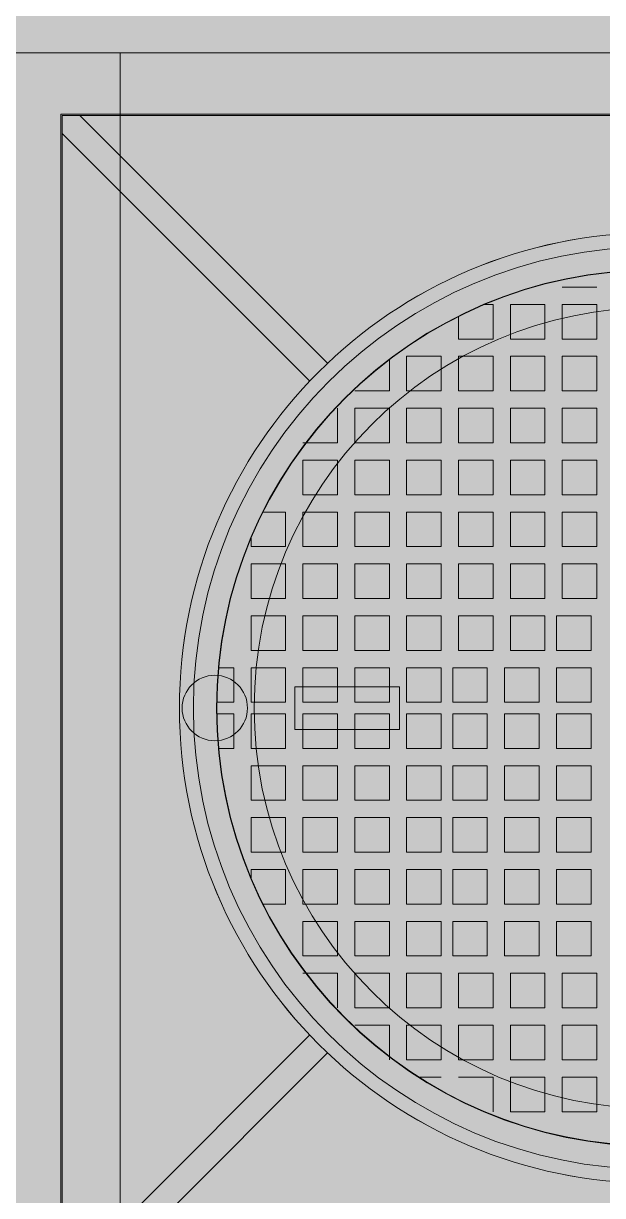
# Model space of a CAD drawing. Header units: millimetres. Extents: x 5117 to 246734, y -48177 to 129208.
# Drawn here: x 92752 to 93239, y 19825 to 20811 of the extents above; entities that cross this region are included whole.
import ezdxf

# ---------------------------------------------------------------- set-up
doc = ezdxf.new("R2010")
doc.units = ezdxf.units.MM
for name, color, linetype, lineweight in [('A-FLOR-PATT-3', 10, 'Continuous', 9), ('G-IMPT', 8, 'Continuous', 9), ('M-EQPM', 50, 'Continuous', 9)]:
    doc.layers.add(name, color=color, linetype=linetype, lineweight=lineweight)

# ---------------------------------------------------------------- blocks, each defined once
blk = doc.blocks.new('TKTC_NAP THAM BE XLNT_260130 - TKTC_XREF_260130_NAP THAM BE XLNT_dwg_TTT-HOOD ACCESS - TTT-HOOD ACCESS-1904605-MB BỂ XLNT 2 HẦM 1-3399785-TKCS_MB TỔNG THỂ MÁI')
at = {"layer": 'G-IMPT'}
blk.add_line((170, -311), (170, -311), dxfattribs=at)
at = {"layer": 'G-IMPT', "flags": 128}
for points in [[(58.8, 358.9), (88.8, 358.9)], [(88.8, 313.9), (58.8, 313.9), (58.8, 343.9), (88.8, 343.9), (88.8, 313.9), (58.8, 313.9), (58.8, 343.9), (88.8, 343.9), (88.8, 313.9), (58.8, 313.9), (58.8, 343.9), (88.8, 343.9), (88.8, 313.9), (58.8, 313.9), (58.8, 343.9), (88.8, 343.9)], [(133.8, 313.9), (133.8, 343.9), (103.8, 343.9), (103.8, 313.9), (133.8, 313.9), (133.8, 343.9), (103.8, 343.9), (103.8, 313.9), (133.8, 313.9), (103.8, 313.9), (103.8, 343.9), (133.8, 343.9), (133.8, 313.9), (103.8, 313.9), (103.8, 343.9), (133.8, 343.9)], [(156.8, 343.9), (148.8, 343.9), (148.8, 313.9), (178.8, 313.9), (178.8, 333.8), (178.8, 313.9), (148.8, 313.9), (148.8, 343.9), (156.8, 343.9), (148.8, 343.9), (148.8, 313.9), (178.8, 313.9), (178.8, 333.8), (178.8, 313.9), (148.8, 313.9), (148.8, 343.9)], [(88.8, 268.9), (88.8, 298.9), (58.8, 298.9), (58.8, 268.9), (88.8, 268.9), (88.8, 298.9), (58.8, 298.9), (58.8, 268.9), (88.8, 268.9), (58.8, 268.9), (58.8, 298.9), (88.8, 298.9), (88.8, 268.9), (58.8, 268.9), (58.8, 298.9), (88.8, 298.9), (88.8, 268.9), (58.8, 268.9), (58.8, 298.9), (88.8, 298.9)], [(133.8, 268.9), (133.8, 298.9), (103.8, 298.9), (103.8, 268.9), (133.8, 268.9), (133.8, 298.9), (103.8, 298.9), (103.8, 268.9), (133.8, 268.9), (133.8, 298.9), (103.8, 298.9), (103.8, 268.9), (133.8, 268.9), (103.8, 268.9), (103.8, 298.9), (133.8, 298.9), (133.8, 268.9), (103.8, 268.9), (103.8, 298.9), (133.8, 298.9), (133.8, 268.9), (103.8, 268.9), (103.8, 298.9), (133.8, 298.9)], [(178.8, 268.9), (178.8, 298.9), (148.8, 298.9), (148.8, 268.9), (178.8, 268.9), (178.8, 298.9), (148.8, 298.9), (148.8, 268.9), (178.8, 268.9), (178.8, 298.9), (148.8, 298.9), (148.8, 268.9), (178.8, 268.9), (148.8, 268.9), (148.8, 298.9), (178.8, 298.9), (178.8, 268.9), (148.8, 268.9), (148.8, 298.9), (178.8, 298.9), (178.8, 268.9), (148.8, 268.9), (148.8, 298.9), (178.8, 298.9)], [(223.8, 268.9), (223.8, 298.9), (193.8, 298.9), (193.8, 268.9), (223.8, 268.9), (223.8, 298.9), (193.8, 298.9), (193.8, 268.9), (223.8, 268.9), (223.8, 298.9), (193.8, 298.9), (193.8, 268.9), (223.8, 268.9), (193.8, 268.9), (193.8, 298.9), (223.8, 298.9)], [(88.8, 223.9), (58.8, 223.9), (58.8, 253.9), (88.8, 253.9), (88.8, 223.9), (58.8, 223.9), (58.8, 253.9), (88.8, 253.9), (88.8, 223.9), (58.8, 223.9), (58.8, 253.9), (88.8, 253.9)], [(133.8, 223.9), (103.8, 223.9), (103.8, 253.9), (133.8, 253.9), (133.8, 223.9), (103.8, 223.9), (103.8, 253.9), (133.8, 253.9), (133.8, 223.9), (103.8, 223.9), (103.8, 253.9), (133.8, 253.9), (133.8, 223.9), (103.8, 223.9), (103.8, 253.9), (133.8, 253.9)], [(178.8, 223.9), (148.8, 223.9), (148.8, 253.9), (178.8, 253.9), (178.8, 223.9), (148.8, 223.9), (148.8, 253.9), (178.8, 253.9), (178.8, 223.9), (148.8, 223.9), (148.8, 253.9), (178.8, 253.9), (178.8, 223.9), (148.8, 223.9), (148.8, 253.9), (178.8, 253.9)], [(223.8, 223.9), (193.8, 223.9), (193.8, 253.9), (223.8, 253.9), (223.8, 223.9), (193.8, 223.9), (193.8, 253.9), (223.8, 253.9), (223.8, 223.9), (193.8, 223.9), (193.8, 253.9), (223.8, 253.9)], [(268.8, 223.9), (238.8, 223.9), (238.8, 253.9), (268.8, 253.9), (268.8, 223.9), (238.8, 223.9), (238.8, 253.9), (268.8, 253.9)], [(283.8, 253.9), (283.8, 223.9), (313.8, 223.9), (283.8, 223.9), (283.8, 253.9), (283.8, 223.9), (313.8, 223.9), (283.8, 223.9)], [(88.8, 178.9), (58.8, 178.9), (58.8, 208.9), (88.8, 208.9), (88.8, 178.9), (58.8, 178.9), (58.8, 208.9), (88.8, 208.9), (88.8, 178.9), (58.8, 178.9), (58.8, 208.9), (88.8, 208.9), (88.8, 178.9), (58.8, 178.9), (58.8, 208.9), (88.8, 208.9)], [(133.8, 178.9), (133.8, 208.9), (103.8, 208.9), (103.8, 178.9), (133.8, 178.9), (133.8, 208.9), (103.8, 208.9), (103.8, 178.9), (133.8, 178.9), (133.8, 208.9), (103.8, 208.9), (103.8, 178.9), (133.8, 178.9), (133.8, 208.9), (103.8, 208.9), (103.8, 178.9), (133.8, 178.9), (133.8, 208.9), (103.8, 208.9), (103.8, 178.9), (133.8, 178.9), (133.8, 208.9), (103.8, 208.9), (103.8, 178.9), (133.8, 178.9), (103.8, 178.9), (103.8, 208.9), (133.8, 208.9), (133.8, 178.9), (103.8, 178.9), (103.8, 208.9), (133.8, 208.9)], [(178.8, 178.9), (148.8, 178.9), (148.8, 208.9), (178.8, 208.9), (178.8, 178.9), (148.8, 178.9), (148.8, 208.9), (178.8, 208.9), (178.8, 178.9), (148.8, 178.9), (148.8, 208.9), (178.8, 208.9), (178.8, 178.9), (148.8, 178.9), (148.8, 208.9), (178.8, 208.9)], [(223.8, 178.9), (223.8, 208.9), (193.8, 208.9), (193.8, 178.9), (223.8, 178.9), (223.8, 208.9), (193.8, 208.9), (193.8, 178.9), (223.8, 178.9), (223.8, 208.9), (193.8, 208.9), (193.8, 178.9), (223.8, 178.9), (223.8, 208.9), (193.8, 208.9), (193.8, 178.9), (223.8, 178.9), (223.8, 208.9), (193.8, 208.9), (193.8, 178.9), (223.8, 178.9), (223.8, 208.9), (193.8, 208.9), (193.8, 178.9), (223.8, 178.9), (193.8, 178.9), (193.8, 208.9), (223.8, 208.9), (223.8, 178.9), (193.8, 178.9), (193.8, 208.9), (223.8, 208.9)], [(268.8, 178.9), (238.8, 178.9), (238.8, 208.9), (268.8, 208.9), (268.8, 178.9), (238.8, 178.9), (238.8, 208.9), (268.8, 208.9), (268.8, 178.9), (238.8, 178.9), (238.8, 208.9), (268.8, 208.9), (268.8, 178.9), (238.8, 178.9), (238.8, 208.9), (268.8, 208.9)], [(313.8, 178.9), (313.8, 208.9), (283.8, 208.9), (283.8, 178.9), (313.8, 178.9), (313.8, 208.9), (283.8, 208.9), (283.8, 178.9), (313.8, 178.9), (313.8, 208.9), (283.8, 208.9), (283.8, 178.9), (313.8, 178.9), (313.8, 208.9), (283.8, 208.9), (283.8, 178.9), (313.8, 178.9), (313.8, 208.9), (283.8, 208.9), (283.8, 178.9), (313.8, 178.9), (283.8, 178.9), (283.8, 208.9), (313.8, 208.9)], [(88.8, 133.9), (58.8, 133.9), (58.8, 163.9), (88.8, 163.9), (88.8, 133.9), (58.8, 133.9), (58.8, 163.9), (88.8, 163.9)], [(133.8, 133.9), (103.8, 133.9), (103.8, 163.9), (133.8, 163.9), (133.8, 133.9), (103.8, 133.9), (103.8, 163.9), (133.8, 163.9), (133.8, 133.9), (103.8, 133.9), (103.8, 163.9), (133.8, 163.9), (133.8, 133.9), (103.8, 133.9), (103.8, 163.9), (133.8, 163.9), (133.8, 133.9), (103.8, 133.9), (103.8, 163.9), (133.8, 163.9), (133.8, 133.9), (103.8, 133.9), (103.8, 163.9), (133.8, 163.9), (133.8, 133.9), (103.8, 133.9), (103.8, 163.9), (133.8, 163.9), (133.8, 133.9), (103.8, 133.9), (103.8, 163.9), (133.8, 163.9)], [(178.8, 133.9), (148.8, 133.9), (148.8, 163.9), (178.8, 163.9), (178.8, 133.9), (148.8, 133.9), (148.8, 163.9), (178.8, 163.9)], [(223.8, 133.9), (193.8, 133.9), (193.8, 163.9), (223.8, 163.9), (223.8, 133.9), (193.8, 133.9), (193.8, 163.9), (223.8, 163.9), (223.8, 133.9), (193.8, 133.9), (193.8, 163.9), (223.8, 163.9), (223.8, 133.9), (193.8, 133.9), (193.8, 163.9), (223.8, 163.9), (223.8, 133.9), (193.8, 133.9), (193.8, 163.9), (223.8, 163.9), (223.8, 133.9), (193.8, 133.9), (193.8, 163.9), (223.8, 163.9), (223.8, 133.9), (193.8, 133.9), (193.8, 163.9), (223.8, 163.9), (223.8, 133.9), (193.8, 133.9), (193.8, 163.9), (223.8, 163.9)], [(268.8, 133.9), (238.8, 133.9), (238.8, 163.9), (268.8, 163.9), (268.8, 133.9), (238.8, 133.9), (238.8, 163.9), (268.8, 163.9)], [(313.8, 133.9), (313.8, 163.9), (283.8, 163.9), (283.8, 133.9), (313.8, 133.9), (313.8, 163.9), (283.8, 163.9), (283.8, 133.9), (313.8, 133.9), (283.8, 133.9), (283.8, 163.9), (313.8, 163.9), (313.8, 133.9), (283.8, 133.9), (283.8, 163.9), (313.8, 163.9)], [(348.7, 163.9), (328.8, 163.9), (328.8, 133.9), (358.8, 133.9), (358.8, 141.9), (358.8, 133.9), (328.8, 133.9), (328.8, 163.9), (348.7, 163.9), (328.8, 163.9), (328.8, 133.9), (358.8, 133.9), (358.8, 141.9), (358.8, 133.9), (328.8, 133.9), (328.8, 163.9)], [(88.8, 88.9), (58.8, 88.9), (58.8, 118.9), (88.8, 118.9), (88.8, 88.9), (58.8, 88.9), (58.8, 118.9), (88.8, 118.9), (88.8, 88.9), (58.8, 88.9), (58.8, 118.9), (88.8, 118.9)], [(133.8, 88.9), (133.8, 118.9), (103.8, 118.9), (103.8, 88.9), (133.8, 88.9), (133.8, 118.9), (103.8, 118.9), (103.8, 88.9), (133.8, 88.9), (133.8, 118.9), (103.8, 118.9), (103.8, 88.9), (133.8, 88.9), (103.8, 88.9), (103.8, 118.9), (133.8, 118.9)], [(178.8, 88.9), (178.8, 118.9), (148.8, 118.9), (148.8, 88.9), (178.8, 88.9), (178.8, 118.9), (148.8, 118.9), (148.8, 88.9), (178.8, 88.9), (178.8, 118.9), (148.8, 118.9), (148.8, 88.9), (178.8, 88.9), (148.8, 88.9), (148.8, 118.9), (178.8, 118.9)], [(223.8, 88.9), (223.8, 118.9), (193.8, 118.9), (193.8, 88.9), (223.8, 88.9), (223.8, 118.9), (193.8, 118.9), (193.8, 88.9), (223.8, 88.9), (193.8, 88.9), (193.8, 118.9), (223.8, 118.9)], [(268.8, 88.9), (268.8, 118.9), (238.8, 118.9), (238.8, 88.9), (268.8, 88.9), (268.8, 118.9), (238.8, 118.9), (238.8, 88.9), (268.8, 88.9), (268.8, 118.9), (238.8, 118.9), (238.8, 88.9), (268.8, 88.9), (238.8, 88.9), (238.8, 118.9), (268.8, 118.9)], [(313.8, 88.9), (313.8, 118.9), (283.8, 118.9), (283.8, 88.9), (313.8, 88.9), (313.8, 118.9), (283.8, 118.9), (283.8, 88.9), (313.8, 88.9), (313.8, 118.9), (283.8, 118.9), (283.8, 88.9), (313.8, 88.9), (313.8, 118.9), (283.8, 118.9), (283.8, 88.9), (313.8, 88.9), (313.8, 118.9), (283.8, 118.9), (283.8, 88.9), (313.8, 88.9), (283.8, 88.9), (283.8, 118.9), (313.8, 118.9)], [(358.8, 88.9), (358.8, 118.9), (328.8, 118.9), (328.8, 88.9), (358.8, 88.9), (328.8, 88.9), (328.8, 118.9), (358.8, 118.9), (358.8, 88.9), (328.8, 88.9), (328.8, 118.9), (358.8, 118.9), (358.8, 88.9), (328.8, 88.9), (328.8, 118.9), (358.8, 118.9), (358.8, 88.9), (328.8, 88.9), (328.8, 118.9), (358.8, 118.9), (358.8, 88.9), (328.8, 88.9), (328.8, 118.9), (358.8, 118.9)], [(93.8, 43.9), (93.8, 73.9), (63.8, 73.9), (63.8, 43.9), (93.8, 43.9), (93.8, 73.9), (63.8, 73.9), (63.8, 43.9), (93.8, 43.9), (93.8, 73.9), (63.8, 73.9), (63.8, 43.9), (93.8, 43.9), (63.8, 43.9), (63.8, 73.9), (93.8, 73.9)], [(133.8, 43.9), (133.8, 73.9), (103.8, 73.9), (103.8, 43.9), (133.8, 43.9), (133.8, 73.9), (103.8, 73.9), (103.8, 43.9), (133.8, 43.9), (103.8, 43.9), (103.8, 73.9), (133.8, 73.9), (133.8, 43.9), (103.8, 43.9), (103.8, 73.9), (133.8, 73.9)], [(178.8, 43.9), (148.8, 43.9), (148.8, 73.9), (178.8, 73.9), (178.8, 43.9), (148.8, 43.9), (148.8, 73.9), (178.8, 73.9), (178.8, 43.9), (148.8, 43.9), (148.8, 73.9), (178.8, 73.9), (178.8, 43.9), (148.8, 43.9), (148.8, 73.9), (178.8, 73.9)], [(223.8, 43.9), (193.8, 43.9), (193.8, 73.9), (223.8, 73.9), (223.8, 43.9), (193.8, 43.9), (193.8, 73.9), (223.8, 73.9)], [(268.8, 43.9), (238.8, 43.9), (238.8, 73.9), (268.8, 73.9), (268.8, 43.9), (238.8, 43.9), (238.8, 73.9), (268.8, 73.9)], [(313.8, 43.9), (313.8, 73.9), (283.8, 73.9), (283.8, 43.9), (313.8, 43.9), (313.8, 73.9), (283.8, 73.9), (283.8, 43.9), (313.8, 43.9), (283.8, 43.9), (283.8, 73.9), (313.8, 73.9), (313.8, 43.9), (283.8, 43.9), (283.8, 73.9), (313.8, 73.9)], [(358.8, 43.9), (358.8, 73.9), (328.8, 73.9), (328.8, 43.9), (358.8, 43.9), (358.8, 73.9), (328.8, 73.9), (328.8, 43.9), (358.8, 43.9), (358.8, 73.9), (328.8, 73.9), (328.8, 43.9), (358.8, 43.9), (328.8, 43.9), (328.8, 73.9), (358.8, 73.9)], [(93.8, -1.1), (63.8, -1.1), (63.8, 28.9), (93.8, 28.9), (93.8, -1.1), (63.8, -1.1), (63.8, 28.9), (93.8, 28.9)], [(138.8, -1.1), (108.8, -1.1), (108.8, 28.9), (138.8, 28.9), (138.8, -1.1), (108.8, -1.1), (108.8, 28.9), (138.8, 28.9)], [(183.8, -1.1), (153.8, -1.1), (153.8, 28.9), (183.8, 28.9), (183.8, -1.1), (153.8, -1.1), (153.8, 28.9), (183.8, 28.9)], [(223.8, -1.1), (223.8, 28.9), (193.8, 28.9), (193.8, -1.1), (223.8, -1.1), (223.8, 28.9), (193.8, 28.9), (193.8, -1.1), (223.8, -1.1), (193.8, -1.1), (193.8, 28.9), (223.8, 28.9), (223.8, -1.1), (193.8, -1.1), (193.8, 28.9), (223.8, 28.9)], [(268.8, -1.1), (238.8, -1.1), (238.8, 28.9), (268.8, 28.9), (268.8, -1.1), (238.8, -1.1), (238.8, 28.9), (268.8, 28.9), (268.8, -1.1), (238.8, -1.1), (238.8, 28.9), (268.8, 28.9)], [(313.8, -1.1), (283.8, -1.1), (283.8, 28.9), (313.8, 28.9), (313.8, -1.1), (283.8, -1.1), (283.8, 28.9), (313.8, 28.9), (313.8, -1.1), (283.8, -1.1), (283.8, 28.9), (313.8, 28.9), (313.8, -1.1), (283.8, -1.1), (283.8, 28.9), (313.8, 28.9)], [(358.8, -1.1), (328.8, -1.1), (328.8, 28.9), (358.8, 28.9), (358.8, -1.1), (328.8, -1.1), (328.8, 28.9), (358.8, 28.9), (358.8, -1.1), (328.8, -1.1), (328.8, 28.9), (358.8, 28.9), (358.8, -1.1), (328.8, -1.1), (328.8, 28.9), (358.8, 28.9)], [(387.2, 28.9), (373.8, 28.9), (373.8, -1.1), (388.8, -1.1), (373.8, -1.1), (373.8, 28.9), (387.2, 28.9), (373.8, 28.9), (373.8, -1.1), (388.8, -1.1), (373.8, -1.1), (373.8, 28.9)], [(93.8, -41.1), (63.8, -41.1), (63.8, -11.1), (93.8, -11.1), (93.8, -41.1), (63.8, -41.1), (63.8, -11.1), (93.8, -11.1), (93.8, -41.1), (63.8, -41.1), (63.8, -11.1), (93.8, -11.1), (93.8, -41.1), (63.8, -41.1), (63.8, -11.1), (93.8, -11.1), (93.8, -41.1), (63.8, -41.1), (63.8, -11.1), (93.8, -11.1), (93.8, -41.1), (63.8, -41.1), (63.8, -11.1), (93.8, -11.1), (93.8, -41.1), (63.8, -41.1), (63.8, -11.1), (93.8, -11.1), (93.8, -41.1), (63.8, -41.1), (63.8, -11.1), (93.8, -11.1), (93.8, -41.1), (63.8, -41.1), (63.8, -11.1), (93.8, -11.1), (93.8, -41.1), (63.8, -41.1), (63.8, -11.1), (93.8, -11.1), (93.8, -41.1), (63.8, -41.1), (63.8, -11.1), (93.8, -11.1)], [(138.8, -41.1), (108.8, -41.1), (108.8, -11.1), (138.8, -11.1), (138.8, -41.1), (108.8, -41.1), (108.8, -11.1), (138.8, -11.1), (138.8, -41.1), (108.8, -41.1), (108.8, -11.1), (138.8, -11.1), (138.8, -41.1), (108.8, -41.1), (108.8, -11.1), (138.8, -11.1), (138.8, -41.1), (108.8, -41.1), (108.8, -11.1), (138.8, -11.1), (138.8, -41.1), (108.8, -41.1), (108.8, -11.1), (138.8, -11.1), (138.8, -41.1), (108.8, -41.1), (108.8, -11.1), (138.8, -11.1), (138.8, -41.1), (108.8, -41.1), (108.8, -11.1), (138.8, -11.1), (138.8, -41.1), (108.8, -41.1), (108.8, -11.1), (138.8, -11.1), (138.8, -41.1), (108.8, -41.1), (108.8, -11.1), (138.8, -11.1), (138.8, -41.1), (108.8, -41.1), (108.8, -11.1), (138.8, -11.1)], [(183.8, -41.1), (153.8, -41.1), (153.8, -11.1), (183.8, -11.1), (183.8, -41.1), (153.8, -41.1), (153.8, -11.1), (183.8, -11.1), (183.8, -41.1), (153.8, -41.1), (153.8, -11.1), (183.8, -11.1), (183.8, -41.1), (153.8, -41.1), (153.8, -11.1), (183.8, -11.1), (183.8, -41.1), (153.8, -41.1), (153.8, -11.1), (183.8, -11.1), (183.8, -41.1), (153.8, -41.1), (153.8, -11.1), (183.8, -11.1), (183.8, -41.1), (153.8, -41.1), (153.8, -11.1), (183.8, -11.1), (183.8, -41.1), (153.8, -41.1), (153.8, -11.1), (183.8, -11.1), (183.8, -41.1), (153.8, -41.1), (153.8, -11.1), (183.8, -11.1), (183.8, -41.1), (153.8, -41.1), (153.8, -11.1), (183.8, -11.1), (183.8, -41.1), (153.8, -41.1), (153.8, -11.1), (183.8, -11.1)], [(223.8, -41.1), (193.8, -41.1), (193.8, -11.1), (223.8, -11.1)], [(268.8, -41.1), (238.8, -41.1), (238.8, -11.1), (268.8, -11.1), (268.8, -41.1), (238.8, -41.1), (238.8, -11.1), (268.8, -11.1)], [(313.8, -41.1), (313.8, -11.1), (283.8, -11.1), (283.8, -41.1), (313.8, -41.1), (313.8, -11.1), (283.8, -11.1), (283.8, -41.1), (313.8, -41.1), (313.8, -11.1), (283.8, -11.1), (283.8, -41.1), (313.8, -41.1), (283.8, -41.1), (283.8, -11.1), (313.8, -11.1)], [(358.8, -41.1), (358.8, -11.1), (328.8, -11.1), (328.8, -41.1), (358.8, -41.1), (358.8, -11.1), (328.8, -11.1), (328.8, -41.1), (358.8, -41.1), (358.8, -11.1), (328.8, -11.1), (328.8, -41.1), (358.8, -41.1), (328.8, -41.1), (328.8, -11.1), (358.8, -11.1)], [(388.8, -11.1), (373.8, -11.1), (373.8, -41.1), (387.2, -41.1), (373.8, -41.1), (373.8, -11.1), (388.8, -11.1), (373.8, -11.1), (373.8, -41.1), (387.2, -41.1), (373.8, -41.1), (373.8, -11.1)], [(93.8, -86.1), (93.8, -56.1), (63.8, -56.1), (63.8, -86.1), (93.8, -86.1), (93.8, -56.1), (63.8, -56.1), (63.8, -86.1), (93.8, -86.1), (93.8, -56.1), (63.8, -56.1), (63.8, -86.1), (93.8, -86.1), (93.8, -56.1), (63.8, -56.1), (63.8, -86.1), (93.8, -86.1), (63.8, -86.1), (63.8, -56.1), (93.8, -56.1), (93.8, -86.1), (63.8, -86.1), (63.8, -56.1), (93.8, -56.1), (93.8, -86.1), (63.8, -86.1), (63.8, -56.1), (93.8, -56.1), (93.8, -86.1), (63.8, -86.1), (63.8, -56.1), (93.8, -56.1)], [(138.8, -86.1), (138.8, -56.1), (108.8, -56.1), (108.8, -86.1), (138.8, -86.1), (138.8, -56.1), (108.8, -56.1), (108.8, -86.1), (138.8, -86.1), (138.8, -56.1), (108.8, -56.1), (108.8, -86.1), (138.8, -86.1), (138.8, -56.1), (108.8, -56.1), (108.8, -86.1), (138.8, -86.1), (108.8, -86.1), (108.8, -56.1), (138.8, -56.1), (138.8, -86.1), (108.8, -86.1), (108.8, -56.1), (138.8, -56.1), (138.8, -86.1), (108.8, -86.1), (108.8, -56.1), (138.8, -56.1), (138.8, -86.1), (108.8, -86.1), (108.8, -56.1), (138.8, -56.1)], [(183.8, -86.1), (183.8, -56.1), (153.8, -56.1), (153.8, -86.1), (183.8, -86.1), (183.8, -56.1), (153.8, -56.1), (153.8, -86.1), (183.8, -86.1), (183.8, -56.1), (153.8, -56.1), (153.8, -86.1), (183.8, -86.1), (183.8, -56.1), (153.8, -56.1), (153.8, -86.1), (183.8, -86.1), (153.8, -86.1), (153.8, -56.1), (183.8, -56.1), (183.8, -86.1), (153.8, -86.1), (153.8, -56.1), (183.8, -56.1), (183.8, -86.1), (153.8, -86.1), (153.8, -56.1), (183.8, -56.1), (183.8, -86.1), (153.8, -86.1), (153.8, -56.1), (183.8, -56.1)], [(223.8, -86.1), (193.8, -86.1), (193.8, -56.1), (223.8, -56.1), (223.8, -86.1), (193.8, -86.1), (193.8, -56.1), (223.8, -56.1), (223.8, -86.1), (193.8, -86.1), (223.8, -86.1), (193.8, -86.1)], [(268.8, -86.1), (238.8, -86.1), (238.8, -56.1), (268.8, -56.1), (268.8, -86.1), (238.8, -86.1), (238.8, -56.1), (268.8, -56.1), (268.8, -86.1), (238.8, -86.1), (238.8, -56.1), (268.8, -56.1)], [(313.8, -86.1), (313.8, -56.1), (283.8, -56.1), (283.8, -86.1), (313.8, -86.1), (313.8, -56.1), (283.8, -56.1), (283.8, -86.1), (313.8, -86.1), (313.8, -56.1), (283.8, -56.1), (283.8, -86.1), (313.8, -86.1), (313.8, -56.1), (283.8, -56.1), (283.8, -86.1), (313.8, -86.1), (283.8, -86.1), (283.8, -56.1), (313.8, -56.1)], [(358.8, -86.1), (328.8, -86.1), (328.8, -56.1), (358.8, -56.1), (358.8, -86.1), (328.8, -86.1), (328.8, -56.1), (358.8, -56.1), (358.8, -86.1), (328.8, -86.1), (328.8, -56.1), (358.8, -56.1), (358.8, -86.1), (328.8, -86.1), (328.8, -56.1), (358.8, -56.1), (358.8, -86.1), (328.8, -86.1), (328.8, -56.1), (358.8, -56.1), (358.8, -86.1), (328.8, -86.1), (328.8, -56.1), (358.8, -56.1)], [(93.8, -131.1), (63.8, -131.1), (63.8, -101.1), (93.8, -101.1), (93.8, -131.1), (63.8, -131.1), (63.8, -101.1), (93.8, -101.1), (93.8, -131.1), (63.8, -131.1), (63.8, -101.1), (93.8, -101.1), (93.8, -131.1), (63.8, -131.1), (63.8, -101.1), (93.8, -101.1), (93.8, -131.1), (63.8, -131.1), (63.8, -101.1), (93.8, -101.1), (93.8, -131.1), (63.8, -131.1), (63.8, -101.1), (93.8, -101.1), (93.8, -131.1), (63.8, -131.1), (63.8, -101.1), (93.8, -101.1), (93.8, -131.1), (63.8, -131.1), (63.8, -101.1), (93.8, -101.1)], [(138.8, -131.1), (138.8, -101.1), (108.8, -101.1), (108.8, -131.1), (138.8, -131.1), (138.8, -101.1), (108.8, -101.1), (108.8, -131.1), (138.8, -131.1), (138.8, -101.1), (108.8, -101.1), (108.8, -131.1), (138.8, -131.1), (138.8, -101.1), (108.8, -101.1), (108.8, -131.1), (138.8, -131.1), (138.8, -101.1), (108.8, -101.1), (108.8, -131.1), (138.8, -131.1), (138.8, -101.1), (108.8, -101.1), (108.8, -131.1), (138.8, -131.1), (138.8, -101.1), (108.8, -101.1), (108.8, -131.1), (138.8, -131.1), (108.8, -131.1), (108.8, -101.1), (138.8, -101.1)], [(183.8, -131.1), (183.8, -101.1), (153.8, -101.1), (153.8, -131.1), (183.8, -131.1), (183.8, -101.1), (153.8, -101.1), (153.8, -131.1), (183.8, -131.1), (183.8, -101.1), (153.8, -101.1), (153.8, -131.1), (183.8, -131.1), (183.8, -101.1), (153.8, -101.1), (153.8, -131.1), (183.8, -131.1), (183.8, -101.1), (153.8, -101.1), (153.8, -131.1), (183.8, -131.1), (183.8, -101.1), (153.8, -101.1), (153.8, -131.1), (183.8, -131.1), (183.8, -101.1), (153.8, -101.1), (153.8, -131.1), (183.8, -131.1), (153.8, -131.1), (153.8, -101.1), (183.8, -101.1)], [(223.8, -131.1), (193.8, -131.1), (193.8, -101.1), (223.8, -101.1), (223.8, -131.1), (193.8, -131.1), (193.8, -101.1), (223.8, -101.1), (223.8, -131.1), (193.8, -131.1), (193.8, -101.1), (223.8, -101.1), (223.8, -131.1), (193.8, -131.1), (193.8, -101.1), (223.8, -101.1), (223.8, -131.1), (193.8, -131.1), (193.8, -101.1), (223.8, -101.1), (223.8, -131.1), (193.8, -131.1), (193.8, -101.1), (223.8, -101.1), (223.8, -131.1), (193.8, -131.1), (193.8, -101.1), (223.8, -101.1), (223.8, -131.1), (193.8, -131.1), (193.8, -101.1), (223.8, -101.1)], [(268.8, -131.1), (268.8, -101.1), (238.8, -101.1), (238.8, -131.1), (268.8, -131.1), (268.8, -101.1), (238.8, -101.1), (238.8, -131.1), (268.8, -131.1), (268.8, -101.1), (238.8, -101.1), (238.8, -131.1), (268.8, -131.1), (268.8, -101.1), (238.8, -101.1), (238.8, -131.1), (268.8, -131.1), (268.8, -101.1), (238.8, -101.1), (238.8, -131.1), (268.8, -131.1), (268.8, -101.1), (238.8, -101.1), (238.8, -131.1), (268.8, -131.1), (268.8, -101.1), (238.8, -101.1), (238.8, -131.1), (268.8, -131.1), (238.8, -131.1), (238.8, -101.1), (268.8, -101.1)], [(313.8, -131.1), (313.8, -101.1), (283.8, -101.1), (283.8, -131.1), (313.8, -131.1), (283.8, -131.1), (283.8, -101.1), (313.8, -101.1), (313.8, -131.1), (283.8, -131.1), (283.8, -101.1), (313.8, -101.1)], [(358.8, -131.1), (358.8, -101.1), (328.8, -101.1), (328.8, -131.1), (358.8, -131.1), (328.8, -131.1), (328.8, -101.1), (358.8, -101.1), (358.8, -131.1), (328.8, -131.1), (328.8, -101.1), (358.8, -101.1), (358.8, -131.1), (328.8, -131.1), (328.8, -101.1), (358.8, -101.1)], [(93.8, -176.1), (93.8, -146.1), (63.8, -146.1), (63.8, -176.1), (93.8, -176.1), (93.8, -146.1), (63.8, -146.1), (63.8, -176.1), (93.8, -176.1), (93.8, -146.1), (63.8, -146.1), (63.8, -176.1), (93.8, -176.1), (93.8, -146.1), (63.8, -146.1), (63.8, -176.1), (93.8, -176.1), (93.8, -146.1), (63.8, -146.1), (63.8, -176.1), (93.8, -176.1), (93.8, -146.1), (63.8, -146.1), (63.8, -176.1), (93.8, -176.1), (93.8, -146.1), (63.8, -146.1), (63.8, -176.1), (93.8, -176.1), (63.8, -176.1), (63.8, -146.1), (93.8, -146.1), (93.8, -176.1), (63.8, -176.1), (63.8, -146.1), (93.8, -146.1)], [(138.8, -176.1), (108.8, -176.1), (108.8, -146.1), (138.8, -146.1), (138.8, -176.1), (108.8, -176.1), (108.8, -146.1), (138.8, -146.1), (138.8, -176.1), (108.8, -176.1), (108.8, -146.1), (138.8, -146.1), (138.8, -176.1), (108.8, -176.1), (108.8, -146.1), (138.8, -146.1), (138.8, -176.1), (108.8, -176.1), (108.8, -146.1), (138.8, -146.1), (138.8, -176.1), (108.8, -176.1), (108.8, -146.1), (138.8, -146.1), (138.8, -176.1), (108.8, -176.1), (108.8, -146.1), (138.8, -146.1), (138.8, -176.1), (108.8, -176.1), (108.8, -146.1), (138.8, -146.1), (138.8, -176.1), (108.8, -176.1), (108.8, -146.1), (138.8, -146.1)], [(183.8, -176.1), (153.8, -176.1), (153.8, -146.1), (183.8, -146.1), (183.8, -176.1), (153.8, -176.1), (153.8, -146.1), (183.8, -146.1), (183.8, -176.1), (153.8, -176.1), (153.8, -146.1), (183.8, -146.1), (183.8, -176.1), (153.8, -176.1), (153.8, -146.1), (183.8, -146.1), (183.8, -176.1), (153.8, -176.1), (153.8, -146.1), (183.8, -146.1), (183.8, -176.1), (153.8, -176.1), (153.8, -146.1), (183.8, -146.1), (183.8, -176.1), (153.8, -176.1), (153.8, -146.1), (183.8, -146.1), (183.8, -176.1), (153.8, -176.1), (153.8, -146.1), (183.8, -146.1), (183.8, -176.1), (153.8, -176.1), (153.8, -146.1), (183.8, -146.1)], [(223.8, -176.1), (223.8, -146.1), (193.8, -146.1), (193.8, -176.1), (223.8, -176.1), (223.8, -146.1), (193.8, -146.1), (193.8, -176.1), (223.8, -176.1), (193.8, -176.1), (193.8, -146.1), (223.8, -146.1), (223.8, -176.1), (193.8, -176.1), (193.8, -146.1), (223.8, -146.1), (223.8, -176.1), (193.8, -176.1), (193.8, -146.1), (223.8, -146.1), (223.8, -176.1), (193.8, -176.1), (193.8, -146.1), (223.8, -146.1), (223.8, -176.1), (193.8, -176.1), (193.8, -146.1), (223.8, -146.1), (223.8, -176.1), (193.8, -176.1), (193.8, -146.1), (223.8, -146.1), (223.8, -176.1), (193.8, -176.1), (193.8, -146.1), (223.8, -146.1), (223.8, -176.1), (193.8, -176.1), (193.8, -146.1), (223.8, -146.1), (223.8, -176.1), (193.8, -176.1), (193.8, -146.1), (223.8, -146.1), (223.8, -176.1), (193.8, -176.1), (193.8, -146.1), (223.8, -146.1)], [(268.8, -176.1), (238.8, -176.1), (238.8, -146.1), (268.8, -146.1), (268.8, -176.1), (238.8, -176.1), (238.8, -146.1), (268.8, -146.1), (268.8, -176.1), (238.8, -176.1), (238.8, -146.1), (268.8, -146.1), (268.8, -176.1), (238.8, -176.1), (238.8, -146.1), (268.8, -146.1), (268.8, -176.1), (238.8, -176.1), (238.8, -146.1), (268.8, -146.1), (268.8, -176.1), (238.8, -176.1), (238.8, -146.1), (268.8, -146.1), (268.8, -176.1), (238.8, -176.1), (238.8, -146.1), (268.8, -146.1), (268.8, -176.1), (238.8, -176.1), (238.8, -146.1), (268.8, -146.1), (268.8, -176.1), (238.8, -176.1), (238.8, -146.1), (268.8, -146.1), (268.8, -176.1), (238.8, -176.1), (238.8, -146.1), (268.8, -146.1)], [(313.8, -176.1), (283.8, -176.1), (283.8, -146.1), (313.8, -146.1), (313.8, -176.1), (283.8, -176.1), (283.8, -146.1), (313.8, -146.1), (313.8, -176.1), (283.8, -176.1), (283.8, -146.1), (313.8, -146.1), (313.8, -176.1), (283.8, -176.1), (283.8, -146.1), (313.8, -146.1)], [(358.8, -154.1), (358.8, -146.1), (328.8, -146.1), (328.8, -176.1), (348.7, -176.1), (328.8, -176.1), (328.8, -146.1), (358.8, -146.1), (358.8, -154.1), (358.8, -146.1), (328.8, -146.1), (328.8, -176.1), (348.7, -176.1), (328.8, -176.1), (328.8, -146.1), (358.8, -146.1)], [(93.8, -221.1), (63.8, -221.1), (63.8, -191.1), (93.8, -191.1), (93.8, -221.1), (63.8, -221.1), (63.8, -191.1), (93.8, -191.1), (93.8, -221.1), (63.8, -221.1), (63.8, -191.1), (93.8, -191.1), (93.8, -221.1), (63.8, -221.1), (63.8, -191.1), (93.8, -191.1)], [(138.8, -221.1), (108.8, -221.1), (108.8, -191.1), (138.8, -191.1), (138.8, -221.1), (108.8, -221.1), (108.8, -191.1), (138.8, -191.1), (138.8, -221.1), (108.8, -221.1), (108.8, -191.1), (138.8, -191.1), (138.8, -221.1), (108.8, -221.1), (108.8, -191.1), (138.8, -191.1)], [(183.8, -221.1), (153.8, -221.1), (153.8, -191.1), (183.8, -191.1), (183.8, -221.1), (153.8, -221.1), (153.8, -191.1), (183.8, -191.1), (183.8, -221.1), (153.8, -221.1), (153.8, -191.1), (183.8, -191.1), (183.8, -221.1), (153.8, -221.1), (153.8, -191.1), (183.8, -191.1)], [(223.8, -221.1), (223.8, -191.1), (193.8, -191.1), (193.8, -221.1), (223.8, -221.1), (223.8, -191.1), (193.8, -191.1), (193.8, -221.1), (223.8, -221.1), (223.8, -191.1), (193.8, -191.1), (193.8, -221.1), (223.8, -221.1), (223.8, -191.1), (193.8, -191.1), (193.8, -221.1), (223.8, -221.1), (223.8, -191.1), (193.8, -191.1), (193.8, -221.1), (223.8, -221.1), (223.8, -191.1), (193.8, -191.1), (193.8, -221.1), (223.8, -221.1), (223.8, -191.1), (193.8, -191.1), (193.8, -221.1), (223.8, -221.1), (223.8, -191.1), (193.8, -191.1), (193.8, -221.1), (223.8, -221.1), (193.8, -221.1), (193.8, -191.1), (223.8, -191.1), (223.8, -221.1), (193.8, -221.1), (193.8, -191.1), (223.8, -191.1), (223.8, -221.1), (193.8, -221.1), (193.8, -191.1), (223.8, -191.1), (223.8, -221.1), (193.8, -221.1), (193.8, -191.1), (223.8, -191.1), (223.8, -221.1), (193.8, -221.1), (193.8, -191.1), (223.8, -191.1), (223.8, -221.1), (193.8, -221.1), (193.8, -191.1), (223.8, -191.1), (223.8, -221.1), (193.8, -221.1), (193.8, -191.1), (223.8, -191.1), (223.8, -221.1), (193.8, -221.1), (193.8, -191.1), (223.8, -191.1)], [(268.8, -221.1), (238.8, -221.1), (238.8, -191.1), (268.8, -191.1), (268.8, -221.1), (238.8, -221.1), (238.8, -191.1), (268.8, -191.1), (268.8, -221.1), (238.8, -221.1), (238.8, -191.1), (268.8, -191.1), (268.8, -221.1), (238.8, -221.1), (238.8, -191.1), (268.8, -191.1), (268.8, -221.1), (238.8, -221.1), (238.8, -191.1), (268.8, -191.1), (268.8, -221.1), (238.8, -221.1), (238.8, -191.1), (268.8, -191.1), (268.8, -221.1), (238.8, -221.1), (238.8, -191.1), (268.8, -191.1), (268.8, -221.1), (238.8, -221.1), (238.8, -191.1), (268.8, -191.1), (268.8, -221.1), (238.8, -221.1), (238.8, -191.1), (268.8, -191.1), (268.8, -221.1), (238.8, -221.1), (238.8, -191.1), (268.8, -191.1)], [(313.8, -221.1), (313.8, -191.1), (283.8, -191.1), (283.8, -221.1), (313.8, -221.1), (283.8, -221.1), (283.8, -191.1), (313.8, -191.1), (313.8, -221.1), (283.8, -221.1), (283.8, -191.1), (313.8, -191.1), (313.8, -221.1), (283.8, -221.1), (283.8, -191.1), (313.8, -191.1), (313.8, -221.1), (283.8, -221.1), (283.8, -191.1), (313.8, -191.1), (313.8, -221.1), (283.8, -221.1), (283.8, -191.1), (313.8, -191.1)], [(88.8, -266.1), (58.8, -266.1), (58.8, -236.1), (88.8, -236.1), (88.8, -266.1), (58.8, -266.1), (58.8, -236.1), (88.8, -236.1), (88.8, -266.1), (58.8, -266.1), (58.8, -236.1), (88.8, -236.1), (88.8, -266.1), (58.8, -266.1), (58.8, -236.1), (88.8, -236.1), (88.8, -266.1), (58.8, -266.1), (58.8, -236.1), (88.8, -236.1), (88.8, -266.1), (58.8, -266.1), (58.8, -236.1), (88.8, -236.1), (88.8, -266.1), (58.8, -266.1), (58.8, -236.1), (88.8, -236.1), (88.8, -266.1), (58.8, -266.1), (58.8, -236.1), (88.8, -236.1), (88.8, -266.1), (58.8, -266.1), (58.8, -236.1), (88.8, -236.1), (88.8, -266.1), (58.8, -266.1), (58.8, -236.1), (88.8, -236.1), (88.8, -266.1), (58.8, -266.1), (58.8, -236.1), (88.8, -236.1)], [(133.8, -266.1), (133.8, -236.1), (103.8, -236.1), (103.8, -266.1), (133.8, -266.1), (133.8, -236.1), (103.8, -236.1), (103.8, -266.1), (133.8, -266.1), (133.8, -236.1), (103.8, -236.1), (103.8, -266.1), (133.8, -266.1), (133.8, -236.1), (103.8, -236.1), (103.8, -266.1), (133.8, -266.1), (133.8, -236.1), (103.8, -236.1), (103.8, -266.1), (133.8, -266.1), (133.8, -236.1), (103.8, -236.1), (103.8, -266.1), (133.8, -266.1), (133.8, -236.1), (103.8, -236.1), (103.8, -266.1), (133.8, -266.1), (133.8, -236.1), (103.8, -236.1), (103.8, -266.1), (133.8, -266.1), (133.8, -236.1), (103.8, -236.1), (103.8, -266.1), (133.8, -266.1), (133.8, -236.1), (103.8, -236.1), (103.8, -266.1), (133.8, -266.1), (103.8, -266.1), (103.8, -236.1), (133.8, -236.1), (133.8, -266.1), (103.8, -266.1), (103.8, -236.1), (133.8, -236.1)], [(178.8, -266.1), (148.8, -266.1), (148.8, -236.1), (178.8, -236.1), (178.8, -266.1), (148.8, -266.1), (148.8, -236.1), (178.8, -236.1), (178.8, -266.1), (148.8, -266.1), (148.8, -236.1), (178.8, -236.1), (178.8, -266.1), (148.8, -266.1), (148.8, -236.1), (178.8, -236.1), (178.8, -266.1), (148.8, -266.1), (148.8, -236.1), (178.8, -236.1), (178.8, -266.1), (148.8, -266.1), (148.8, -236.1), (178.8, -236.1)], [(223.8, -266.1), (223.8, -236.1), (193.8, -236.1), (193.8, -266.1), (223.8, -266.1), (223.8, -236.1), (193.8, -236.1), (193.8, -266.1), (223.8, -266.1), (193.8, -266.1), (193.8, -236.1), (223.8, -236.1), (223.8, -266.1), (193.8, -266.1), (193.8, -236.1), (223.8, -236.1), (223.8, -266.1), (193.8, -266.1), (193.8, -236.1), (223.8, -236.1), (223.8, -266.1), (193.8, -266.1), (193.8, -236.1), (223.8, -236.1), (223.8, -266.1), (193.8, -266.1), (193.8, -236.1), (223.8, -236.1), (223.8, -266.1), (193.8, -266.1), (193.8, -236.1), (223.8, -236.1), (223.8, -266.1), (193.8, -266.1), (193.8, -236.1), (223.8, -236.1), (223.8, -266.1), (193.8, -266.1), (193.8, -236.1), (223.8, -236.1), (223.8, -266.1), (193.8, -266.1), (193.8, -236.1), (223.8, -236.1), (223.8, -266.1), (193.8, -266.1), (193.8, -236.1), (223.8, -236.1)], [(268.8, -266.1), (238.8, -266.1), (238.8, -236.1), (268.8, -236.1), (268.8, -266.1), (238.8, -266.1), (238.8, -236.1), (268.8, -236.1), (268.8, -266.1), (238.8, -266.1), (238.8, -236.1), (268.8, -236.1), (268.8, -266.1), (238.8, -266.1), (238.8, -236.1), (268.8, -236.1), (268.8, -266.1), (238.8, -266.1), (238.8, -236.1), (268.8, -236.1), (268.8, -266.1), (238.8, -266.1), (238.8, -236.1), (268.8, -236.1), (268.8, -266.1), (238.8, -266.1), (238.8, -236.1), (268.8, -236.1), (268.8, -266.1), (238.8, -266.1), (238.8, -236.1), (268.8, -236.1)], [(313.8, -236.1), (283.8, -236.1), (283.8, -266.1), (283.8, -236.1), (313.8, -236.1), (283.8, -236.1), (283.8, -266.1), (283.8, -236.1)], [(133.8, -311.1), (133.8, -281.1), (103.8, -281.1), (103.8, -311.1), (133.8, -311.1), (133.8, -281.1), (103.8, -281.1), (103.8, -311.1), (133.8, -311.1), (103.8, -311.1), (133.8, -311.1), (103.8, -311.1), (133.8, -311.1), (103.8, -311.1), (103.8, -281.1), (133.8, -281.1), (133.8, -311.1), (103.8, -311.1), (103.8, -281.1), (133.8, -281.1)], [(178.8, -311.1), (178.8, -281.1), (148.8, -281.1), (148.8, -311.1), (178.8, -311.1), (178.8, -281.1), (148.8, -281.1), (148.8, -311.1), (178.8, -311.1), (178.8, -281.1), (148.8, -281.1), (148.8, -311.1), (178.8, -311.1), (178.8, -281.1), (148.8, -281.1), (148.8, -311.1), (178.8, -311.1), (148.8, -311.1), (178.8, -311.1), (148.8, -311.1)], [(223.8, -311.1), (193.8, -311.1), (193.8, -281.1), (223.8, -281.1), (223.8, -311.1), (193.8, -311.1), (193.8, -281.1), (223.8, -281.1), (223.8, -311.1), (193.8, -311.1), (193.8, -281.1), (223.8, -281.1), (223.8, -311.1), (193.8, -311.1), (193.8, -281.1), (223.8, -281.1), (223.8, -311.1), (193.8, -311.1), (193.8, -281.1), (223.8, -281.1), (223.8, -311.1), (193.8, -311.1), (193.8, -281.1), (223.8, -281.1), (223.8, -311.1), (193.8, -311.1), (193.8, -281.1), (223.8, -281.1), (223.8, -311.1), (193.8, -311.1), (193.8, -281.1), (223.8, -281.1), (223.8, -311.1), (193.8, -311.1), (193.8, -281.1), (223.8, -281.1), (223.8, -311.1), (193.8, -311.1), (193.8, -281.1), (223.8, -281.1), (223.8, -311.1), (193.8, -311.1), (193.8, -281.1), (223.8, -281.1), (223.8, -311.1), (193.8, -311.1), (193.8, -281.1), (223.8, -281.1)], [(268.8, -281.1), (238.8, -281.1), (238.8, -311.1), (238.8, -281.1), (268.8, -281.1), (238.8, -281.1), (238.8, -311.1), (238.8, -281.1)], [(88.8, -356.1), (88.8, -326.1), (58.8, -326.1), (58.8, -356.1), (88.8, -356.1), (58.8, -356.1), (58.8, -326.1), (88.8, -326.1), (88.8, -356.1), (58.8, -356.1), (58.8, -326.1), (88.8, -326.1), (88.8, -356.1), (58.8, -356.1), (58.8, -326.1), (88.8, -326.1)], [(133.8, -356.1), (133.8, -326.1), (103.8, -326.1), (103.8, -356.1), (133.8, -356.1), (103.8, -356.1), (103.8, -326.1), (133.8, -326.1), (133.8, -356.1), (103.8, -356.1), (103.8, -326.1), (133.8, -326.1), (133.8, -356.1), (103.8, -356.1), (103.8, -326.1), (133.8, -326.1)], [(178.8, -326.1), (148.8, -326.1), (148.8, -356.1), (148.8, -326.1), (178.8, -326.1), (148.8, -326.1), (148.8, -356.1), (148.8, -326.1)], [(213.7, -326.1), (193.8, -326.1)]]:
    blk.add_lwpolyline(points, close=True, dxfattribs=at)
for points in [[(268.8, 268.9), (238.8, 268.9), (238.8, 296.4)], [(88.8, -311.1), (88.8, -281.1), (58.8, -281.1), (58.8, -311.1), (88.8, -311.1), (88.8, -281.1), (58.8, -281.1), (58.8, -311.1), (88.8, -311.1), (88.8, -281.1), (58.8, -281.1), (58.8, -311.1), (88.8, -311.1), (58.8, -311.1), (88.8, -311.1), (58.8, -311.1)]]:
    blk.add_lwpolyline(points, dxfattribs=at)
at = {"layer": 'G-IMPT'}
for radius in [412.1, 400, 380]:
    blk.add_circle((8.8, -6.1), radius, dxfattribs=at)
blk = doc.blocks.new('TKTC_NAP THAM BE XLNT_260130 - TKTC_XREF_260130_NAP THAM BE XLNT_dwg_NAP THAM-3399787-TKCS_MB TỔNG THỂ MÁI')
at = {"layer": 'G-IMPT'}
for p, q in [((585367.77, -154748.88), (585576.32, -154540.33)), ((585591.41, -154555.43), (585382.87, -154763.97)), ((585591.41, -155522.9), (585382.87, -155314.36)), ((585367.77, -155329.46), (585576.32, -155538))]:
    blk.add_line(p, q, dxfattribs=at)
at = {"layer": 'G-IMPT', "flags": 128}
for points in [[(584592.58, -155539.17), (585592.58, -155539.17), (585592.58, -154539.17), (584592.58, -154539.17)], [(585591.41, -154540.33), (584593.74, -154540.33), (584593.74, -155538), (585591.41, -155538)], [(585307.18, -155021.19), (585395.39, -155021.19), (585395.39, -155057.14), (585307.18, -155057.14)]]:
    blk.add_lwpolyline(points, close=True, dxfattribs=at)
at = {"layer": 'G-IMPT'}
for centre, radius in [((585092.58, -155039.17), 400), ((585092.58, -155039.17), 368.54), ((585092.58, -155039.17), 337.08), ((585462.8, -155039.17), 27.53)]:
    blk.add_circle(centre, radius, dxfattribs=at)
at = {"xscale": 0.9707134767847465, "yscale": 0.9707134767847465, "zscale": 0.9707134767847465}
blk.add_blockref('TKTC_NAP THAM BE XLNT_260130 - TKTC_XREF_260130_NAP THAM BE XLNT_dwg_TTT-HOOD ACCESS - TTT-HOOD ACCESS-1904605-MB BỂ XLNT 2 HẦM 1-3399785-TKCS_MB TỔNG THỂ MÁI', (585084, -155033.27), dxfattribs=at)
blk = doc.blocks.new('TKTC_NAP THAM BE XLNT_260130 - TKTC_XREF_260130_NAP THAM BE XLNT_dwg-3399784-TKCS_MB TỔNG THỂ MÁI')
at = {"layer": 'G-IMPT', "flags": 128}
for points in [[(90078.1, 14387.94), (89828.1, 14387.94), (89828.1, 19937.94), (90078.1, 19937.94)], [(90078.1, 19937.94), (91777.74, 19937.94), (91777.74, 14387.94), (90078.1, 14387.94)]]:
    blk.add_lwpolyline(points, close=True, dxfattribs=at)
at = {"extrusion": (0, 0, -1), "zscale": -1}
blk.add_blockref('TKTC_NAP THAM BE XLNT_260130 - TKTC_XREF_260130_NAP THAM BE XLNT_dwg_NAP THAM-3399787-TKCS_MB TỔNG THỂ MÁI', (-675620.68, 174425.48), dxfattribs=at)
blk = doc.blocks.new('TKTC_NAP THAM BE XLNT_260130 - NẮP THĂM BỂ XLNT-2335565-TKCS_MB TỔNG THỂ MÁI')
blk.add_blockref('TKTC_NAP THAM BE XLNT_260130 - TKTC_XREF_260130_NAP THAM BE XLNT_dwg-3399784-TKCS_MB TỔNG THỂ MÁI', (-83427.56, -14087.94))

msp = doc.modelspace()

# ---------------------------------------------------------------- hatches: boundary and pattern name
at = {"layer": 'A-FLOR-PATT-3'}
h = msp.add_hatch(dxfattribs=at)
h.set_pattern_fill('FP_6', color=256, style=0, pattern_type=2)
h.set_pattern_definition([(50, (0, 0), (677.7247, -59.293), [70.866, -779.526]), (355, (0, 0), (-131.1036, 710.731), [56.693, -623.621]), (100.451, (56.5, -4.94), (546.6267, 651.434), [60.227, -662.495]), (46.184, (0, 189), (1008.414, -156.3987), [106.299, -1169.289]), (96.636, (84, 175.9), (883.1375, 920.431), [90.34, -993.743]), (351.184, (0, 189), (883.146, 920.423), [85.039, -935.431]), (21, (94.5, 141.73), (564.0056, -380.4262), [70.866, -779.526]), (326, (94.5, 141.7), (229.9034, 685.1796), [56.693, -623.621]), (71.451, (141.5, 110), (793.912, 304.7473), [60.227, -662.495]), (37.5, (0, 0), (11.4894, 314.54497), [10.394, -605.668, 10.394, -622.676, -625.983]), (37.5, (0, 0), (11.4894, 314.54497), [-1249.131, 10.394, -615.589]), (7.5, (0, 0), (248.5691, 372.672), [10.394, -350.55, 10.394, -591.495, -238.582]), (7.5, (0, 0), (248.5691, 372.672), [-962.833, 10.394, -228.189]), (327.5, (-210.7, 0), (504.39837, -21.31163), [10.394, -225.826, 10.394, -726.613, -977.951]), (327.5, (-210.7, 0), (504.39837, -21.31163), [-973.226, 10.394, -967.557]), (317.5, (-305.2, 0), (551.0412, 94.5872), [10.394, -296.692, 10.394, -479.054, -694.487]), (317.5, (-305.2, 0), (551.0412, 94.5872), [-796.534, 10.394, -684.093])])
h.paths.add_polyline_path([(44802.56, 13236.94), (44902.56, 13236.94), (44902.56, 13388.82), (71452.56, 13388.82), (71452.56, 14988.23), (89452.56, 14988.23), (89452.56, 13388.82), (115103.5, 13387.23), (115103.5, 13256.94), (116102.56, 13256.94), (116102.56, 20878.23), (83667.55, 20878.23), (83667.55, 20888.23), (81462.64, 20888.23), (81462.64, 20878.23), (44812.56, 20878.23), (44812.56, 20888.23), (44802.56, 20888.23), (44802.56, 13339.47)])
h.paths.add_polyline_path([(93977.45, 15435.63), (93971.47, 15445.98), (93977.45, 15456.33), (93989.4, 15456.33), (93995.37, 15445.98), (93989.4, 15435.63)])
h.paths.add_polyline_path([(100288.19, 15435.63), (100276.24, 15435.63), (100270.27, 15445.98), (100276.24, 15456.33), (100288.19, 15456.33), (100294.16, 15445.98), (100290.71, 15440.01)])
h.paths.add_polyline_path([(99027.41, 15435.63), (99021.43, 15445.98), (99027.41, 15456.33), (99039.35, 15456.33), (99045.33, 15445.98), (99039.35, 15435.63)])
h.paths.add_polyline_path([(95839.4, 15435.92), (95827.45, 15435.92), (95821.47, 15446.27), (95827.45, 15456.62), (95839.4, 15456.62), (95845.37, 15446.27), (95841.92, 15440.3)])
h.paths.add_polyline_path([(99028.05, 16016.93), (99021.43, 16027.31), (99028.06, 16037.66), (99043.5, 16034.12), (99045.97, 16027.27), (99040, 16016.93)])
h.paths.add_polyline_path([(100276.89, 16016.93), (100270.27, 16027.31), (100276.9, 16037.66), (100292.34, 16034.12), (100294.81, 16027.27), (100288.83, 16016.93)])
h.paths.add_polyline_path([(93978.1, 16016.93), (93971.47, 16027.31), (93978.1, 16037.66), (93993.54, 16034.12), (93996.02, 16027.27), (93990.04, 16016.93), (93989.4, 16016.93)])
h.paths.add_polyline_path([(95828.1, 16017.22), (95821.47, 16027.6), (95828.1, 16037.95), (95843.54, 16034.41), (95846.02, 16027.57), (95840.04, 16017.22)])
h.paths.add_polyline_path([(99482.55, 18936.92), (99470.6, 18936.92), (99464.63, 18947.27), (99470.6, 18957.62), (99482.55, 18957.62), (99488.52, 18947.27), (99485.07, 18941.3)])
h.paths.add_polyline_path([(99471.25, 19518.22), (99464.63, 19528.6), (99471.26, 19538.95), (99486.7, 19535.41), (99489.17, 19528.57), (99483.19, 19518.22), (99482.55, 19518.22)])
h.paths.add_polyline_path([(93277.81, 19934.01), (93271.84, 19944.35), (93277.81, 19954.7), (93289.76, 19954.7), (93295.73, 19944.35), (93289.76, 19934.01)])
h.paths.add_polyline_path([(92027.81, 19935.17), (92021.84, 19945.52), (92027.81, 19955.87), (92039.76, 19955.87), (92045.73, 19945.52), (92039.76, 19935.17)])
h.paths.add_polyline_path([(88438.75, 19935.63), (88426.81, 19935.63), (88421.79, 19949.54), (88426.81, 19956.33), (88438.75, 19956.33), (88444.73, 19945.98), (88443.13, 19940.01)])
h.paths.add_polyline_path([(97228.25, 19936.8), (97222.28, 19947.14), (97228.25, 19957.49), (97240.2, 19957.49), (97246.17, 19947.14), (97240.2, 19936.8)])
h.paths.add_polyline_path([(93289.76, 20515.3), (93277.81, 20515.34), (93271.84, 20525.68), (93278.47, 20536.03), (93293.91, 20532.49), (93296.38, 20525.65), (93290.41, 20515.3)])
h.paths.add_polyline_path([(92040.41, 20516.47), (92027.81, 20516.5), (92021.84, 20526.85), (92028.47, 20537.2), (92043.91, 20533.66), (92046.38, 20526.81), (92040.44, 20516.5)])
h.paths.add_polyline_path([(88426.81, 20516.93), (88426.12, 20516.96), (88420.2, 20527.31), (88426.16, 20537.62), (88438.77, 20537.62), (88444.08, 20524.89), (88438.75, 20516.96), (88426.84, 20516.93)])
h.paths.add_polyline_path([(97240.85, 20518.09), (97228.25, 20518.13), (97222.28, 20528.47), (97228.91, 20538.82), (97244.35, 20535.28), (97246.82, 20528.44), (97240.88, 20518.13)])

# ---------------------------------------------------------------- block references
at = {"layer": 'M-EQPM'}
msp.add_blockref('TKTC_NAP THAM BE XLNT_260130 - NẮP THĂM BỂ XLNT-2335565-TKCS_MB TỔNG THỂ MÁI', (86182.56, 14936.64), dxfattribs=at)

doc.saveas('drawing.dxf')
